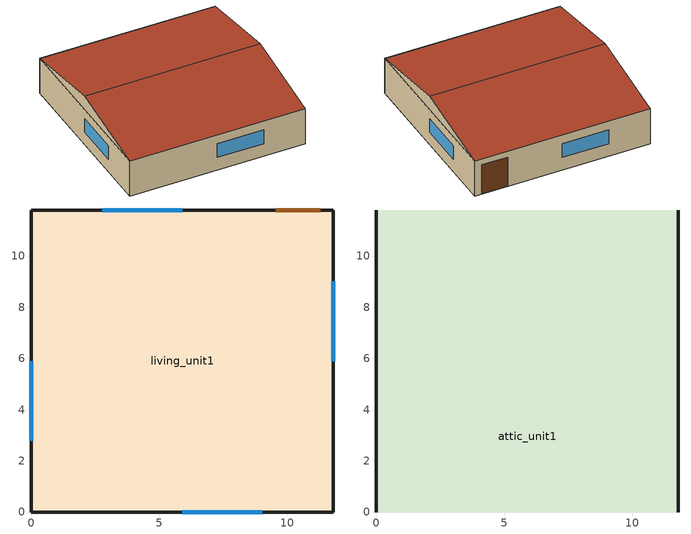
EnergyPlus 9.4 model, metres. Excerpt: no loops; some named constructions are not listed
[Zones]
living_unit1
 floor ground (Interior Floor): 0,0 0,11.8 11.8,11.8 11.8,0 z0.12
 wall outside (Exterior Wall): 0,0 11.8,0 11.8,11.8 0,11.8 0,0 z0.12:2.7
 window (Exterior Window): 5.9,0 9.03,0 / 5.9,11.8 2.78,11.8 / 11.8,5.9 11.8,9.03 / 0,5.9 0,2.78 z1.04:2.04
 door (Exterior Door): 11.3,11.8 9.56,11.8 z0.12:2.26
 ceiling to attic_unit1 (Interior Ceiling): 0,0 11.8,0 11.8,11.8 0,11.8 z2.7
attic_unit1
 wall outside (Gable_end): 11.8,0,2.7 11.8,11.8,2.7 11.8,5.9,3.7; 0,11.8,2.7 0,0,2.7 0,5.9,3.7
 roof outside (Exterior Roof): 0,0,2.7 11.8,0,2.7 11.8,5.9,3.7 0,5.9,3.7; 11.8,11.8,2.7 0,11.8,2.7 0,5.9,3.7 11.8,5.9,3.7
[Schedule:Day:List]
Week25Day0ClothesWasherSch: No, 15, 0, 0, 0, 0, 0, 0, 0, 0, 0, 0, 0, 0, 0, 0, 0, 0, 0, 0, 0, 0, 0, 0, 0, 0, 0, 0, 0, 0, 0, 0, 0, 0, 0, 0, 0, 0, 1, 1, 1, 1, 0, 0, 0, 0, 0, 0, 0, 0, 0, 0, 0, 0, 0, 0, 0, 0, 0, 0, 0, 0, 0, 0, 0, 0, 0, 0, 0, 0, 0, 0, 0, 0, 0, 0, 0, 0, 0, 0, 0, 0, 0, 1, 1, 1, 1, 0, 0, 0, 0, 0, 0, 0, 0, 0, 0, 0
Week25Day6ClothesWasherSch; Week32Day0ClothesWasherSch; Week33Day0ClothesWasherSch; Week38Day4ClothesWasherSch; Week44Day0ClothesWasherSch; Week8Day3ClothesDryerSch; Week21Day0ClothesDryerSch; Week44Day0ClothesDryerSch; Week49Day6ClothesDryerSch: No, 15, 0, 0, 0, 0, 0, 0, 0, 0, 0, 0, 0, 0, 0, 0, 0, 0, 0, 0, 0, 0, 0, 0, 0, 0, 0, 0, 0, 0, 0, 0, 0, 0, 0, 0, 0, 0, 0, 0, 0, 0, 1, 1, 1, 1, 0, 0, 0, 0, 0, 0, 0, 0, 0, 0, 0, 0, 0, 0, 0, 0, 0, 0, 0, 0, 0, 0, 0, 0, 0, 0, 0, 0, 0, 0, 0, 0, 0, 0, 0, 0, 0, 0, 0, 0, 0, 0, 0, 0, 0, 0, 0, 0, 0, 0, 0, 0
Week26Day0ClothesWasherSch; Week47Day5ClothesWasherSch; Week15Day0ClothesDryerSch; Week28Day0ClothesDryerSch; Week49Day0ClothesDryerSch: No, 15, 0, 0, 0, 0, 0, 0, 0, 0, 0, 0, 0, 0, 0, 0, 0, 0, 0, 0, 0, 0, 0, 0, 0, 0, 0, 0, 0, 0, 0, 0, 0, 0, 0, 0, 0, 0, 0, 0, 0, 0, 0, 0, 1, 1, 1, 1, 0, 0, 0, 0, 0, 0, 0, 0, 0, 0, 0, 0, 0, 0, 0, 0, 0, 0, 0, 0, 0, 0, 0, 0, 0, 0, 0, 0, 0, 0, 0, 0, 0, 0, 0, 0, 0, 0, 0, 0, 0, 0, 0, 0, 0, 0, 0, 0, 0, 0
Week26Day4ClothesWasherSch; Week24Day5ClothesDryerSch; Week36Day6ClothesDryerSch; Week39Day6ClothesDryerSch: No, 15, 0, 0, 0, 0, 0, 0, 0, 0, 0, 0, 0, 0, 0, 0, 0, 0, 0, 0, 0, 0, 0, 0, 0, 0, 0, 0, 0, 0, 0, 0, 0, 0, 0, 0, 0, 0, 0, 0, 0, 0, 0, 0, 0, 0, 0, 0, 0, 0, 0, 0, 0, 0, 0, 0, 0, 0, 0, 0, 0, 0, 0, 0, 0, 0, 0, 0, 0, 1, 1, 1, 1, 0, 0, 0, 0, 0, 0, 0, 0, 0, 0, 0, 0, 0, 0, 0, 0, 0, 0, 0, 0, 0, 0, 0, 0, 0
Week27Day0ClothesWasherSch: No, 15, 0, 0, 0, 0, 0, 0, 0, 0, 0, 0, 0, 0, 0, 0, 0, 0, 0, 0, 0, 0, 0, 0, 0, 0, 0, 1, 1, 1, 1, 0, 0, 0, 0, 0, 0, 0, 0, 0, 0, 0, 0, 0, 0, 0, 0, 0, 0, 0, 0, 0, 0, 0, 0, 0, 0, 0, 0, 0, 0, 0, 0, 0, 0, 0, 0, 0, 0, 0, 0, 1, 1, 1, 1, 0, 0, 0, 0, 0, 0, 0, 0, 0, 0, 0, 0, 0, 0, 0, 0, 0, 0, 0, 0, 0, 0, 0
Week27Day3ClothesWasherSch; Week9Day1ClothesDryerSch; Week22Day6ClothesDryerSch; Week25Day5ClothesDryerSch; Week48Day4ClothesDryerSch: No, 15, 0, 0, 0, 0, 0, 0, 0, 0, 0, 0, 0, 0, 0, 0, 0, 0, 0, 0, 0, 0, 0, 0, 0, 0, 1, 1, 1, 1, 0, 0, 0, 0, 0, 0, 0, 0, 0, 0, 0, 0, 0, 0, 0, 0, 0, 0, 0, 0, 0, 0, 0, 0, 0, 0, 0, 0, 0, 0, 0, 0, 0, 0, 0, 0, 0, 0, 0, 0, 0, 0, 0, 0, 0, 0, 0, 0, 0, 0, 0, 0, 0, 0, 0, 0, 0, 0, 0, 0, 0, 0, 0, 0, 0, 0, 0, 0
Week28Day3ClothesWasherSch; Week51Day2ClothesWasherSch; Week9Day2ClothesDryerSch; Week12Day3ClothesDryerSch; Week21Day4ClothesDryerSch: No, 15, 0, 0, 0, 0, 0, 0, 0, 0, 0, 0, 0, 0, 0, 0, 0, 0, 0, 0, 0, 0, 0, 0, 0, 0, 0, 0, 0, 0, 0, 0, 0, 0, 0, 0, 0, 0, 0, 0, 0, 0, 0, 0, 0, 0, 0, 0, 0, 0, 0, 0, 0, 0, 0, 0, 0, 0, 0, 0, 0, 0, 0, 0, 0, 0, 0, 0, 0, 0, 0, 0, 0, 0, 1, 1, 1, 1, 0, 0, 0, 0, 0, 0, 0, 0, 0, 0, 0, 0, 0, 0, 0, 0, 0, 0, 0, 0
Week28Day5ClothesWasherSch: No, 15, 0, 0, 0, 0, 0, 0, 0, 0, 0, 0, 0, 0, 0, 0, 0, 0, 0, 0, 0, 0, 0, 0, 0, 0, 0, 0, 0, 0, 0, 0, 0, 1, 1, 1, 1, 0, 0, 0, 0, 0, 0, 0, 0, 0, 0, 0, 0, 0, 0, 0, 0, 0, 0, 0, 0, 0, 0, 0, 0, 0, 0, 0, 0, 0, 1, 1, 1, 1, 0, 0, 0, 0, 0, 0, 0, 0, 0, 0, 0, 0, 0, 0, 0, 0, 0, 0, 0, 0, 0, 0, 0, 0, 0, 0, 0, 0
Week28Day6ClothesWasherSch; Week30Day6ClothesWasherSch; Week44Day3ClothesWasherSch; Week48Day0ClothesDryerSch: No, 15, 0, 0, 0, 0, 0, 0, 0, 0, 0, 0, 0, 0, 0, 0, 0, 0, 0, 0, 0, 0, 0, 0, 0, 0, 0, 0, 0, 0, 0, 0, 0, 0, 0, 0, 0, 0, 0, 0, 0, 0, 0, 0, 0, 0, 0, 0, 1, 1, 1, 1, 0, 0, 0, 0, 0, 0, 0, 0, 0, 0, 0, 0, 0, 0, 0, 0, 0, 0, 0, 0, 0, 0, 0, 0, 0, 0, 0, 0, 0, 0, 0, 0, 0, 0, 0, 0, 0, 0, 0, 0, 0, 0, 0, 0, 0, 0
Week29Day5ClothesWasherSch; Week49Day0ClothesWasherSch; Week1Day6ClothesDryerSch; Week15Day6ClothesDryerSch; Week24Day2ClothesDryerSch; Week48Day3ClothesDryerSch: No, 15, 0, 0, 0, 0, 0, 0, 0, 0, 0, 0, 0, 0, 0, 0, 0, 0, 0, 0, 0, 0, 0, 0, 0, 0, 0, 0, 0, 0, 0, 0, 0, 0, 0, 0, 0, 0, 0, 0, 0, 0, 0, 0, 0, 0, 0, 0, 0, 0, 0, 0, 0, 0, 0, 0, 0, 0, 0, 0, 0, 0, 0, 0, 0, 0, 0, 0, 0, 0, 0, 0, 0, 0, 0, 1, 1, 1, 1, 0, 0, 0, 0, 0, 0, 0, 0, 0, 0, 0, 0, 0, 0, 0, 0, 0, 0, 0
Week29Day6ClothesWasherSch; Week47Day0ClothesWasherSch; Week49Day1ClothesWasherSch; Week4Day0ClothesDryerSch; Week9Day6ClothesDryerSch; Week12Day2ClothesDryerSch; Week29Day0ClothesDryerSch: No, 15, 0, 0, 0, 0, 0, 0, 0, 0, 0, 0, 0, 0, 0, 0, 0, 0, 0, 0, 0, 0, 0, 0, 0, 0, 0, 1, 1, 1, 1, 0, 0, 0, 0, 0, 0, 0, 0, 0, 0, 0, 0, 0, 0, 0, 0, 0, 0, 0, 0, 0, 0, 0, 0, 0, 0, 0, 0, 0, 0, 0, 0, 0, 0, 0, 0, 0, 0, 0, 0, 0, 0, 0, 0, 0, 0, 0, 0, 0, 0, 0, 0, 0, 0, 0, 0, 0, 0, 0, 0, 0, 0, 0, 0, 0, 0, 0
Week30Day4ClothesWasherSch: No, 15, 0, 0, 0, 0, 0, 0, 0, 0, 0, 0, 0, 0, 0, 0, 0, 0, 0, 0, 0, 0, 0, 0, 0, 0, 0, 0, 0, 0, 1, 1, 1, 1, 0, 0, 0, 0, 0, 0, 0, 0, 0, 0, 0, 0, 0, 0, 0, 0, 0, 0, 0, 0, 0, 0, 0, 0, 0, 0, 0, 0, 0, 0, 0, 0, 1, 1, 1, 1, 0, 0, 0, 0, 0, 0, 0, 0, 0, 0, 0, 0, 0, 0, 0, 0, 0, 0, 0, 0, 0, 0, 0, 0, 0, 0, 0, 0
Week30Day5ClothesWasherSch; Week36Day3ClothesWasherSch; Week37Day3ClothesWasherSch; Week0Day4ClothesDryerSch; Week5Day3ClothesDryerSch; Week25Day1ClothesDryerSch; Week33Day4ClothesDryerSch; Week37Day3ClothesDryerSch; Week44Day1ClothesDryerSch: No, 15, 0, 0, 0, 0, 0, 0, 0, 0, 0, 0, 0, 0, 0, 0, 0, 0, 0, 0, 0, 0, 0, 0, 0, 0, 0, 0, 0, 0, 0, 0, 0, 0, 0, 0, 0, 0, 0, 0, 0, 0, 0, 0, 0, 0, 0, 0, 0, 0, 0, 0, 0, 0, 0, 0, 0, 0, 0, 0, 0, 0, 0, 0, 0, 0, 1, 1, 1, 1, 0, 0, 0, 0, 0, 0, 0, 0, 0, 0, 0, 0, 0, 0, 0, 0, 0, 0, 0, 0, 0, 0, 0, 0, 0, 0, 0, 0
Week31Day0ClothesWasherSch; Week0Day5ClothesDryerSch; Week2Day5ClothesDryerSch; Week27Day0ClothesDryerSch: No, 15, 0, 0, 0, 0, 0, 0, 0, 0, 0, 0, 0, 0, 0, 0, 0, 0, 0, 0, 0, 0, 0, 0, 0, 0, 0, 0, 0, 0, 0, 0, 0, 0, 0, 0, 0, 0, 0, 1, 1, 1, 1, 0, 0, 0, 0, 0, 0, 0, 0, 0, 0, 0, 0, 0, 0, 0, 0, 0, 0, 0, 0, 0, 0, 0, 0, 0, 0, 0, 0, 0, 0, 0, 0, 0, 0, 0, 0, 0, 0, 0, 0, 0, 0, 0, 0, 0, 0, 0, 0, 0, 0, 0, 0, 0, 0, 0
Week31Day4ClothesWasherSch; Week33Day5ClothesWasherSch; Week43Day6ClothesWasherSch; Week4Day4ClothesDryerSch; Week18Day0ClothesDryerSch; Week23Day3ClothesDryerSch; Week37Day0ClothesDryerSch; Week45Day6ClothesDryerSch: No, 15, 0, 0, 0, 0, 0, 0, 0, 0, 0, 0, 0, 0, 0, 0, 0, 0, 0, 0, 0, 0, 0, 0, 0, 0, 0, 0, 0, 0, 0, 0, 0, 0, 0, 0, 0, 0, 0, 0, 0, 0, 0, 0, 0, 0, 0, 0, 0, 0, 0, 0, 0, 0, 0, 0, 0, 0, 0, 0, 0, 0, 0, 0, 0, 0, 0, 0, 0, 0, 0, 0, 0, 0, 0, 0, 0, 0, 0, 0, 0, 0, 0, 1, 1, 1, 1, 0, 0, 0, 0, 0, 0, 0, 0, 0, 0, 0
Week33Day6ClothesWasherSch: No, 15, 0, 0, 0, 0, 0, 0, 0, 0, 0, 0, 0, 0, 0, 0, 0, 0, 0, 0, 0, 0, 0, 0, 0, 0, 0, 0, 0, 0, 0, 0, 0, 0, 0, 0, 0, 0, 0, 0, 0, 0, 0, 0, 1, 1, 1, 1, 1, 1, 1, 1, 0, 0, 0, 0, 0, 0, 0, 0, 0, 0, 0, 0, 0, 0, 0, 0, 1, 1, 1, 1, 0, 0, 0, 0, 0, 0, 0, 0, 0, 0, 0, 0, 0, 0, 0, 0, 0, 0, 0, 0, 0, 0, 0, 0, 0, 0
Week34Day2ClothesWasherSch: No, 15, 0, 0, 0, 0, 0, 0, 0, 0, 0, 0, 0, 0, 0, 0, 0, 0, 0, 0, 0, 0, 0, 0, 0, 0, 0, 1, 1, 1, 1, 0, 0, 0, 0, 0, 0, 0, 0, 0, 0, 0, 0, 0, 0, 0, 0, 0, 0, 0, 0, 0, 0, 0, 0, 0, 0, 0, 0, 0, 0, 0, 0, 0, 0, 0, 0, 0, 0, 0, 0, 0, 0, 0, 1, 1, 1, 1, 0, 0, 0, 0, 0, 0, 0, 0, 0, 0, 0, 0, 0, 0, 0, 0, 0, 0, 0, 0
Week35Day0ClothesWasherSch: No, 15, 0, 0, 0, 0, 0, 0, 0, 0, 0, 0, 0, 0, 0, 0, 0, 0, 0, 0, 0, 0, 0, 0, 0, 0, 0, 0, 0, 0, 0, 0, 0, 0, 0, 0, 0, 0, 0, 0, 0, 0, 0, 0, 1, 1, 1, 1, 0, 0, 0, 0, 0, 0, 0, 0, 0, 0, 0, 0, 0, 0, 0, 0, 0, 0, 0, 0, 0, 0, 0, 0, 0, 0, 0, 0, 0, 0, 0, 0, 0, 0, 0, 0, 0, 0, 0, 0, 0, 1, 1, 1, 1, 0, 0, 0, 0, 0
Week35Day1ClothesWasherSch; Week44Day4ClothesWasherSch; Week37Day2ClothesDryerSch: No, 15, 0, 0, 0, 0, 0, 0, 0, 0, 0, 0, 0, 0, 0, 0, 0, 0, 0, 0, 0, 0, 0, 0, 0, 0, 0, 0, 0, 0, 0, 0, 0, 0, 0, 0, 0, 0, 0, 0, 0, 0, 0, 0, 0, 0, 0, 0, 0, 0, 0, 0, 0, 0, 0, 0, 0, 0, 0, 0, 0, 0, 0, 0, 0, 0, 0, 0, 0, 0, 0, 0, 0, 0, 0, 0, 0, 0, 0, 0, 0, 0, 0, 0, 0, 0, 0, 0, 1, 1, 1, 1, 0, 0, 0, 0, 0, 0
Week35Day2ClothesWasherSch; Week47Day1ClothesWasherSch: No, 15, 0, 0, 0, 0, 0, 0, 0, 0, 0, 0, 0, 0, 0, 0, 0, 0, 0, 0, 0, 0, 0, 0, 0, 0, 0, 0, 0, 0, 0, 0, 0, 1, 1, 1, 1, 0, 0, 0, 0, 0, 0, 0, 0, 0, 0, 0, 0, 0, 0, 0, 0, 0, 0, 0, 0, 0, 0, 0, 0, 0, 0, 0, 0, 0, 0, 0, 0, 0, 0, 0, 0, 0, 0, 0, 0, 0, 0, 0, 0, 0, 0, 0, 0, 0, 0, 0, 0, 0, 0, 0, 0, 0, 0, 0, 0, 0
Week35Day3ClothesWasherSch: No, 15, 0, 0, 0, 0, 0, 0, 0, 0, 0, 0, 0, 0, 0, 0, 0, 0, 0, 0, 0, 0, 0, 0, 0, 0, 0, 0, 0, 0, 0, 0, 0, 0, 0, 0, 0, 0, 0, 0, 0, 0, 0, 0, 1, 1, 1, 1, 0, 0, 0, 0, 0, 0, 0, 0, 0, 0, 0, 0, 0, 0, 0, 0, 0, 0, 1, 1, 1, 1, 0, 0, 0, 0, 0, 0, 0, 0, 0, 0, 0, 0, 0, 0, 0, 0, 0, 0, 0, 0, 0, 0, 0, 0, 0, 0, 0, 0
Week35Day5ClothesWasherSch; Week36Day1ClothesWasherSch; Week45Day4ClothesWasherSch; Week12Day4ClothesDryerSch; Week17Day5ClothesDryerSch; Week19Day5ClothesDryerSch; Week27Day2ClothesDryerSch; Week40Day1ClothesDryerSch: No, 15, 0, 0, 0, 0, 0, 0, 0, 0, 0, 0, 0, 0, 0, 0, 0, 0, 0, 0, 0, 0, 0, 0, 0, 0, 0, 0, 0, 0, 0, 0, 0, 0, 0, 1, 1, 1, 1, 0, 0, 0, 0, 0, 0, 0, 0, 0, 0, 0, 0, 0, 0, 0, 0, 0, 0, 0, 0, 0, 0, 0, 0, 0, 0, 0, 0, 0, 0, 0, 0, 0, 0, 0, 0, 0, 0, 0, 0, 0, 0, 0, 0, 0, 0, 0, 0, 0, 0, 0, 0, 0, 0, 0, 0, 0, 0, 0
Week35Day6ClothesWasherSch: No, 15, 0, 0, 0, 0, 0, 0, 0, 0, 0, 0, 0, 0, 0, 0, 0, 0, 0, 0, 0, 0, 0, 0, 0, 0, 0, 0, 0, 0, 0, 0, 0, 0, 0, 0, 0, 0, 0, 0, 0, 0, 0, 0, 0, 0, 0, 0, 0, 0, 0, 0, 0, 0, 0, 0, 0, 0, 0, 0, 0, 1, 1, 1, 1, 0, 0, 0, 1, 1, 1, 1, 0, 0, 0, 1, 1, 1, 1, 0, 0, 0, 0, 0, 0, 0, 0, 0, 0, 0, 0, 0, 0, 0, 0, 0, 0, 0
Week36Day0ClothesWasherSch: No, 15, 0, 0, 0, 0, 0, 0, 0, 0, 0, 0, 0, 0, 0, 0, 0, 0, 0, 0, 0, 0, 0, 0, 0, 0, 0, 0, 0, 0, 0, 0, 0, 0, 0, 0, 0, 0, 0, 0, 0, 0, 0, 0, 0, 0, 0, 0, 1, 1, 1, 1, 0, 0, 0, 0, 0, 0, 0, 0, 0, 0, 0, 0, 0, 0, 0, 0, 1, 1, 1, 1, 1, 1, 1, 1, 0, 0, 0, 0, 0, 0, 0, 0, 0, 0, 0, 0, 0, 0, 0, 0, 0, 0, 0, 0, 0, 0
Week36Day2ClothesWasherSch: No, 15, 0, 0, 0, 0, 0, 0, 0, 0, 0, 0, 0, 0, 0, 0, 0, 0, 0, 0, 0, 0, 0, 0, 0, 0, 0, 0, 0, 0, 0, 0, 0, 0, 0, 1, 1, 1, 1, 0, 0, 0, 0, 0, 0, 0, 0, 0, 1, 1, 1, 1, 0, 0, 0, 0, 0, 0, 0, 0, 0, 0, 0, 0, 0, 0, 0, 0, 0, 0, 0, 0, 0, 0, 0, 0, 0, 0, 0, 0, 0, 0, 0, 0, 0, 0, 0, 0, 0, 0, 0, 0, 0, 0, 0, 0, 0, 0
Week36Day4ClothesWasherSch; Week40Day2ClothesWasherSch; Week44Day1ClothesWasherSch; Week46Day2ClothesWasherSch; Week17Day1ClothesDryerSch; Week22Day3ClothesDryerSch; Week28Day2ClothesDryerSch; Week47Day5ClothesDryerSch: No, 15, 0, 0, 0, 0, 0, 0, 0, 0, 0, 0, 0, 0, 0, 0, 0, 0, 0, 0, 0, 0, 0, 0, 0, 0, 0, 0, 0, 0, 1, 1, 1, 1, 0, 0, 0, 0, 0, 0, 0, 0, 0, 0, 0, 0, 0, 0, 0, 0, 0, 0, 0, 0, 0, 0, 0, 0, 0, 0, 0, 0, 0, 0, 0, 0, 0, 0, 0, 0, 0, 0, 0, 0, 0, 0, 0, 0, 0, 0, 0, 0, 0, 0, 0, 0, 0, 0, 0, 0, 0, 0, 0, 0, 0, 0, 0, 0
Week36Day6ClothesWasherSch; Week46Day0ClothesDryerSch: No, 15, 0, 0, 0, 0, 0, 0, 0, 0, 0, 0, 0, 0, 0, 0, 0, 0, 0, 0, 0, 0, 0, 0, 0, 0, 0, 1, 1, 1, 1, 0, 0, 0, 0, 0, 0, 0, 0, 0, 1, 1, 1, 1, 0, 0, 0, 0, 0, 0, 0, 0, 0, 0, 0, 0, 0, 0, 0, 0, 0, 0, 0, 0, 0, 0, 0, 0, 0, 0, 0, 0, 0, 0, 0, 0, 0, 0, 0, 0, 0, 0, 0, 0, 0, 0, 0, 0, 0, 0, 0, 0, 0, 0, 0, 0, 0, 0
Week37Day5ClothesWasherSch; Week48Day0ClothesWasherSch; Week4Day2ClothesDryerSch; Week26Day0ClothesDryerSch; Week37Day5ClothesDryerSch; Week38Day5ClothesDryerSch; Week40Day3ClothesDryerSch; Week42Day5ClothesDryerSch; Week46Day4ClothesDryerSch; Week49Day2ClothesDryerSch: No, 15, 0, 0, 0, 0, 0, 0, 0, 0, 0, 0, 0, 0, 0, 0, 0, 0, 0, 0, 0, 0, 0, 0, 0, 0, 0, 0, 0, 0, 0, 0, 0, 0, 0, 0, 0, 0, 0, 0, 0, 0, 0, 0, 0, 0, 0, 0, 0, 0, 0, 0, 0, 0, 0, 0, 0, 0, 0, 0, 0, 0, 0, 0, 0, 1, 1, 1, 1, 0, 0, 0, 0, 0, 0, 0, 0, 0, 0, 0, 0, 0, 0, 0, 0, 0, 0, 0, 0, 0, 0, 0, 0, 0, 0, 0, 0, 0
Week38Day0ClothesWasherSch; Week39Day4ClothesWasherSch; Week49Day4ClothesWasherSch; Week7Day6ClothesDryerSch; Week8Day5ClothesDryerSch; Week36Day5ClothesDryerSch; Week47Day4ClothesDryerSch; Week50Day0ClothesDryerSch: No, 15, 0, 0, 0, 0, 0, 0, 0, 0, 0, 0, 0, 0, 0, 0, 0, 0, 0, 0, 0, 0, 0, 0, 0, 0, 0, 0, 0, 0, 0, 0, 0, 0, 0, 0, 0, 0, 0, 0, 0, 0, 0, 1, 1, 1, 1, 0, 0, 0, 0, 0, 0, 0, 0, 0, 0, 0, 0, 0, 0, 0, 0, 0, 0, 0, 0, 0, 0, 0, 0, 0, 0, 0, 0, 0, 0, 0, 0, 0, 0, 0, 0, 0, 0, 0, 0, 0, 0, 0, 0, 0, 0, 0, 0, 0, 0, 0
Week39Day0ClothesWasherSch; Week41Day5ClothesWasherSch; Week14Day6ClothesDryerSch; Week23Day0ClothesDryerSch; Week48Day2ClothesDryerSch: No, 15, 0, 0, 0, 0, 0, 0, 0, 0, 0, 0, 0, 0, 0, 0, 0, 0, 0, 0, 0, 0, 0, 0, 0, 0, 0, 0, 0, 0, 0, 0, 0, 0, 0, 0, 0, 0, 1, 1, 1, 1, 0, 0, 0, 0, 0, 0, 0, 0, 0, 0, 0, 0, 0, 0, 0, 0, 0, 0, 0, 0, 0, 0, 0, 0, 0, 0, 0, 0, 0, 0, 0, 0, 0, 0, 0, 0, 0, 0, 0, 0, 0, 0, 0, 0, 0, 0, 0, 0, 0, 0, 0, 0, 0, 0, 0, 0
Week40Day1ClothesWasherSch; Week48Day6ClothesWasherSch; Week51Day1ClothesWasherSch; Week0Day0ClothesDryerSch; Week18Day6ClothesDryerSch; Week51Day6ClothesDryerSch: No, 15, 0, 0, 0, 0, 0, 0, 0, 0, 0, 0, 0, 0, 0, 0, 0, 0, 0, 0, 0, 0, 0, 0, 0, 0, 0, 0, 0, 0, 0, 0, 0, 0, 0, 0, 0, 0, 0, 0, 1, 1, 1, 1, 0, 0, 0, 0, 0, 0, 0, 0, 0, 0, 0, 0, 0, 0, 0, 0, 0, 0, 0, 0, 0, 0, 0, 0, 0, 0, 0, 0, 0, 0, 0, 0, 0, 0, 0, 0, 0, 0, 0, 0, 0, 0, 0, 0, 0, 0, 0, 0, 0, 0, 0, 0, 0, 0
Week40Day3ClothesWasherSch: No, 15, 0, 0, 0, 0, 0, 0, 0, 0, 0, 0, 0, 0, 0, 0, 0, 0, 0, 0, 0, 0, 0, 0, 0, 0, 0, 0, 0, 0, 0, 0, 0, 0, 0, 0, 0, 0, 0, 0, 1, 1, 1, 1, 0, 0, 0, 0, 0, 0, 0, 0, 0, 0, 0, 0, 0, 0, 0, 0, 0, 0, 0, 0, 0, 0, 0, 0, 0, 0, 0, 0, 0, 0, 0, 0, 0, 0, 0, 0, 0, 0, 0, 1, 1, 1, 1, 0, 0, 0, 0, 0, 0, 0, 0, 0, 0, 0
Week40Day4ClothesWasherSch: No, 15, 0, 0, 0, 0, 0, 0, 0, 0, 0, 0, 0, 0, 0, 0, 0, 0, 0, 0, 0, 0, 0, 0, 0, 0, 0, 0, 0, 0, 0, 0, 0, 0, 0, 1, 1, 1, 1, 0, 0, 0, 1, 1, 1, 1, 0, 0, 0, 0, 0, 0, 0, 0, 0, 0, 0, 0, 0, 0, 0, 0, 0, 0, 0, 0, 0, 0, 0, 1, 1, 1, 1, 0, 0, 0, 0, 0, 0, 0, 0, 0, 0, 0, 0, 0, 0, 0, 0, 0, 0, 0, 0, 0, 0, 0, 0, 0
Week42Day1ClothesWasherSch; Week2Day4ClothesDryerSch; Week11Day5ClothesDryerSch; Week14Day4ClothesDryerSch; Week49Day4ClothesDryerSch: No, 15, 0, 0, 0, 0, 0, 0, 0, 0, 0, 0, 0, 0, 0, 0, 0, 0, 0, 0, 0, 0, 0, 0, 0, 0, 0, 0, 0, 0, 0, 0, 0, 0, 0, 0, 0, 0, 0, 0, 0, 0, 0, 0, 0, 0, 0, 0, 0, 0, 0, 0, 0, 0, 0, 0, 0, 0, 0, 0, 0, 0, 0, 0, 0, 0, 0, 0, 0, 0, 0, 0, 0, 0, 0, 0, 0, 1, 1, 1, 1, 0, 0, 0, 0, 0, 0, 0, 0, 0, 0, 0, 0, 0, 0, 0, 0, 0
Week44Day2ClothesWasherSch: No, 15, 0, 0, 0, 0, 0, 0, 0, 0, 0, 0, 0, 0, 0, 0, 0, 0, 0, 0, 0, 0, 0, 0, 0, 0, 0, 0, 0, 0, 0, 0, 0, 0, 0, 0, 0, 0, 0, 0, 1, 1, 1, 1, 0, 0, 0, 0, 0, 0, 0, 0, 0, 0, 0, 0, 0, 0, 0, 0, 0, 1, 1, 1, 1, 0, 0, 0, 0, 0, 0, 0, 0, 0, 0, 1, 1, 1, 1, 0, 0, 0, 0, 0, 0, 0, 0, 0, 0, 0, 0, 0, 0, 0, 0, 0, 0, 0
Week44Day6ClothesWasherSch: No, 15, 0, 0, 0, 0, 0, 0, 0, 0, 0, 0, 0, 0, 0, 0, 0, 0, 0, 0, 0, 0, 0, 0, 0, 0, 0, 1, 1, 1, 1, 0, 0, 0, 0, 0, 0, 0, 0, 0, 0, 0, 0, 0, 0, 0, 0, 0, 0, 0, 0, 0, 0, 0, 0, 0, 0, 0, 0, 0, 0, 0, 0, 0, 0, 0, 1, 1, 1, 1, 0, 0, 0, 0, 0, 0, 0, 0, 0, 0, 0, 0, 1, 1, 1, 1, 0, 0, 0, 0, 0, 0, 0, 0, 0, 0, 0, 0
Week45Day0ClothesWasherSch: No, 15, 0, 0, 0, 0, 0, 0, 0, 0, 0, 0, 0, 0, 0, 0, 0, 0, 0, 0, 0, 0, 0, 0, 0, 0, 0, 0, 0, 0, 0, 0, 0, 0, 0, 0, 0, 0, 1, 1, 1, 1, 0, 0, 0, 0, 0, 0, 0, 0, 0, 0, 0, 0, 0, 0, 0, 0, 0, 0, 0, 0, 0, 0, 0, 0, 1, 1, 1, 1, 0, 0, 0, 0, 0, 0, 0, 0, 0, 0, 0, 0, 0, 0, 0, 0, 0, 0, 0, 0, 0, 0, 0, 0, 0, 0, 0, 0
Week47Day2ClothesWasherSch: No, 15, 0, 0, 0, 0, 0, 0, 0, 0, 0, 0, 0, 0, 0, 0, 0, 0, 0, 0, 0, 0, 0, 0, 0, 0, 0, 0, 0, 0, 0, 0, 0, 1, 1, 1, 1, 0, 0, 0, 0, 0, 0, 0, 0, 0, 0, 0, 0, 0, 0, 0, 0, 0, 0, 0, 0, 0, 0, 0, 0, 0, 0, 0, 0, 0, 0, 0, 0, 0, 0, 0, 0, 0, 0, 0, 0, 1, 1, 1, 1, 0, 0, 0, 0, 0, 0, 0, 0, 0, 0, 0, 0, 0, 0, 0, 0, 0
Week47Day4ClothesWasherSch: No, 15, 0, 0, 0, 0, 0, 0, 0, 0, 0, 0, 0, 0, 0, 0, 0, 0, 0, 0, 0, 0, 0, 0, 0, 0, 0, 0, 0, 0, 0, 0, 0, 0, 0, 0, 0, 0, 0, 0, 0, 0, 0, 0, 0, 0, 0, 0, 0, 0, 0, 0, 0, 0, 0, 0, 0, 0, 0, 0, 0, 0, 0, 0, 0, 0, 0, 0, 0, 0, 0, 0, 0, 0, 0, 0, 0, 1, 1, 1, 1, 0, 0, 1, 1, 1, 1, 0, 0, 0, 0, 0, 0, 0, 0, 0, 0, 0
Week49Day2ClothesWasherSch; Week49Day5ClothesWasherSch; Week21Day1ClothesDryerSch; Week40Day4ClothesDryerSch; Week50Day1ClothesDryerSch: No, 15, 0, 0, 0, 0, 0, 0, 0, 0, 0, 0, 0, 0, 0, 0, 0, 0, 0, 0, 0, 0, 0, 0, 0, 0, 0, 0, 0, 0, 0, 0, 0, 0, 0, 0, 0, 0, 0, 0, 0, 0, 0, 0, 0, 0, 0, 0, 0, 0, 0, 0, 0, 0, 0, 0, 0, 0, 1, 1, 1, 1, 0, 0, 0, 0, 0, 0, 0, 0, 0, 0, 0, 0, 0, 0, 0, 0, 0, 0, 0, 0, 0, 0, 0, 0, 0, 0, 0, 0, 0, 0, 0, 0, 0, 0, 0, 0
Week49Day3ClothesWasherSch; Week15Day1ClothesDryerSch; Week31Day5ClothesDryerSch; Week32Day6ClothesDryerSch: No, 15, 0, 0, 0, 0, 0, 0, 0, 0, 0, 0, 0, 0, 0, 0, 0, 0, 0, 0, 0, 0, 0, 0, 0, 0, 0, 0, 0, 0, 0, 0, 0, 0, 0, 0, 0, 0, 0, 0, 0, 0, 0, 0, 0, 0, 0, 0, 0, 0, 0, 0, 0, 0, 0, 0, 0, 0, 0, 0, 0, 0, 0, 0, 0, 0, 0, 0, 0, 0, 0, 0, 0, 0, 0, 0, 1, 1, 1, 1, 0, 0, 0, 0, 0, 0, 0, 0, 0, 0, 0, 0, 0, 0, 0, 0, 0, 0
Week49Day6ClothesWasherSch; Week0Day2ClothesDryerSch; Week3Day0ClothesDryerSch; Week29Day6ClothesDryerSch; Week41Day6ClothesDryerSch: No, 15, 0, 0, 0, 0, 0, 0, 0, 0, 0, 0, 0, 0, 0, 0, 0, 0, 0, 0, 0, 0, 0, 0, 0, 0, 0, 0, 0, 0, 0, 0, 0, 0, 0, 0, 0, 0, 0, 0, 0, 0, 0, 0, 0, 0, 0, 0, 0, 0, 0, 0, 0, 0, 0, 0, 0, 0, 0, 0, 0, 0, 0, 0, 0, 0, 0, 0, 0, 0, 0, 1, 1, 1, 1, 0, 0, 0, 0, 0, 0, 0, 0, 0, 0, 0, 0, 0, 0, 0, 0, 0, 0, 0, 0, 0, 0, 0
Week50Day0ClothesWasherSch; Week30Day4ClothesDryerSch: No, 15, 0, 0, 0, 0, 0, 0, 0, 0, 0, 0, 0, 0, 0, 0, 0, 0, 0, 0, 0, 0, 0, 0, 0, 0, 1, 1, 1, 1, 0, 0, 0, 0, 0, 0, 0, 0, 1, 1, 1, 1, 0, 0, 0, 0, 0, 0, 0, 0, 0, 0, 0, 0, 0, 0, 0, 0, 0, 0, 0, 0, 0, 0, 0, 0, 0, 0, 0, 0, 0, 0, 0, 0, 0, 0, 0, 0, 0, 0, 0, 0, 0, 0, 0, 0, 0, 0, 0, 0, 0, 0, 0, 0, 0, 0, 0, 0
Week2Day0ClothesDryerSch: No, 15, 0, 0, 0, 0, 0, 0, 0, 0, 0, 0, 0, 0, 0, 0, 0, 0, 0, 0, 0, 0, 0, 0, 0, 0, 0, 0, 0, 0, 0, 0, 0, 0, 0, 0, 0, 0, 0, 0, 0, 0, 0, 0, 0, 0, 0, 0, 1, 1, 1, 1, 0, 0, 0, 0, 0, 0, 0, 0, 0, 0, 0, 0, 0, 0, 1, 1, 1, 1, 0, 0, 0, 0, 0, 0, 0, 0, 0, 0, 0, 0, 0, 0, 0, 0, 0, 0, 0, 0, 0, 0, 0, 0, 0, 0, 0, 0
Week2Day6ClothesDryerSch; Week8Day6ClothesDryerSch; Week25Day6ClothesDryerSch; Week33Day0ClothesDryerSch; Week39Day0ClothesDryerSch; Week40Day6ClothesDryerSch: No, 15, 0, 0, 0, 0, 0, 0, 0, 0, 0, 0, 0, 0, 0, 0, 0, 0, 0, 0, 0, 0, 0, 0, 0, 0, 0, 0, 0, 0, 0, 0, 0, 0, 0, 0, 0, 0, 0, 0, 0, 0, 0, 0, 0, 0, 0, 0, 0, 0, 0, 0, 0, 0, 0, 0, 0, 0, 0, 0, 0, 1, 1, 1, 1, 0, 0, 0, 0, 0, 0, 0, 0, 0, 0, 0, 0, 0, 0, 0, 0, 0, 0, 0, 0, 0, 0, 0, 0, 0, 0, 0, 0, 0, 0, 0, 0, 0
Week4Day6ClothesDryerSch: No, 15, 0, 0, 0, 0, 0, 0, 0, 0, 0, 0, 0, 0, 0, 0, 0, 0, 0, 0, 0, 0, 0, 0, 0, 0, 0, 1, 1, 1, 1, 0, 0, 0, 0, 0, 0, 0, 0, 0, 0, 0, 1, 1, 1, 1, 0, 0, 0, 0, 0, 0, 0, 0, 0, 0, 0, 0, 0, 0, 0, 0, 0, 0, 0, 0, 0, 0, 0, 0, 0, 0, 0, 0, 0, 0, 0, 0, 0, 0, 0, 0, 0, 0, 0, 0, 0, 0, 0, 0, 0, 0, 0, 0, 0, 0, 0, 0
Week6Day4ClothesDryerSch: No, 15, 0, 0, 0, 0, 0, 0, 0, 0, 0, 0, 0, 0, 0, 0, 0, 0, 0, 0, 0, 0, 0, 0, 0, 0, 0, 0, 0, 0, 1, 1, 1, 1, 0, 0, 0, 0, 0, 0, 0, 0, 0, 0, 1, 1, 1, 1, 0, 0, 0, 0, 0, 0, 0, 0, 0, 0, 0, 0, 0, 0, 0, 0, 0, 0, 0, 0, 0, 0, 0, 0, 0, 0, 0, 0, 0, 0, 0, 0, 0, 0, 0, 0, 0, 0, 0, 0, 0, 0, 0, 0, 0, 0, 0, 0, 0, 0
Week6Day6ClothesDryerSch: No, 15, 0, 0, 0, 0, 0, 0, 0, 0, 0, 0, 0, 0, 0, 0, 0, 0, 0, 0, 0, 0, 0, 0, 0, 0, 0, 0, 0, 0, 0, 0, 0, 0, 0, 0, 0, 0, 0, 0, 0, 0, 0, 0, 1, 1, 1, 1, 0, 0, 0, 0, 0, 0, 0, 0, 0, 0, 0, 0, 0, 0, 0, 0, 0, 0, 0, 0, 0, 0, 0, 0, 0, 0, 0, 1, 1, 1, 1, 0, 0, 0, 0, 0, 0, 0, 0, 0, 0, 0, 0, 0, 0, 0, 0, 0, 0, 0
Week7Day2ClothesDryerSch: No, 15, 0, 0, 0, 0, 0, 0, 0, 0, 0, 0, 0, 0, 0, 0, 0, 0, 0, 0, 0, 0, 0, 0, 0, 0, 1, 1, 1, 1, 0, 0, 0, 0, 0, 0, 0, 0, 0, 0, 0, 0, 0, 0, 0, 0, 0, 0, 0, 0, 0, 0, 0, 0, 0, 0, 0, 0, 0, 0, 0, 0, 0, 0, 0, 0, 0, 0, 0, 0, 0, 0, 0, 0, 1, 1, 1, 1, 0, 0, 0, 0, 0, 0, 0, 0, 0, 0, 0, 0, 0, 0, 0, 0, 0, 0, 0, 0
Week7Day3ClothesDryerSch: No, 15, 0, 0, 0, 0, 0, 0, 0, 0, 0, 0, 0, 0, 0, 0, 0, 0, 0, 0, 0, 0, 0, 0, 0, 0, 0, 0, 0, 0, 1, 1, 1, 1, 0, 0, 0, 0, 0, 1, 1, 1, 1, 0, 0, 0, 0, 0, 0, 0, 0, 0, 0, 0, 0, 0, 0, 0, 0, 0, 0, 0, 0, 0, 0, 0, 0, 0, 0, 0, 0, 0, 0, 0, 0, 0, 0, 0, 0, 0, 0, 0, 0, 1, 1, 1, 1, 0, 0, 0, 0, 0, 0, 0, 0, 0, 0, 0
Week7Day4ClothesDryerSch: No, 15, 0, 0, 0, 0, 0, 0, 0, 0, 0, 0, 0, 0, 0, 0, 0, 0, 0, 0, 0, 0, 0, 0, 0, 0, 1, 1, 1, 1, 1, 1, 1, 1, 0, 0, 0, 0, 0, 0, 0, 0, 0, 0, 0, 0, 0, 0, 0, 0, 0, 0, 0, 0, 0, 0, 0, 0, 0, 0, 0, 0, 0, 0, 0, 0, 0, 0, 0, 0, 0, 0, 0, 0, 0, 0, 0, 0, 0, 0, 0, 0, 0, 0, 0, 0, 0, 0, 0, 0, 0, 0, 0, 0, 0, 0, 0, 0
Week7Day5ClothesDryerSch; Week27Day6ClothesDryerSch; Week37Day6ClothesDryerSch; Week51Day0ClothesDryerSch: No, 15, 0, 0, 0, 0, 0, 0, 0, 0, 0, 0, 0, 0, 0, 0, 0, 0, 0, 0, 0, 0, 0, 0, 0, 0, 0, 0, 0, 0, 0, 0, 0, 0, 0, 0, 0, 0, 0, 0, 0, 0, 0, 0, 0, 0, 0, 0, 0, 0, 0, 0, 0, 0, 0, 0, 0, 0, 0, 0, 0, 0, 0, 0, 0, 0, 0, 0, 0, 0, 0, 0, 0, 0, 0, 0, 0, 0, 0, 0, 0, 0, 0, 0, 0, 0, 0, 0, 0, 1, 1, 1, 1, 0, 0, 0, 0, 0
Week8Day0ClothesDryerSch: No, 15, 0, 0, 0, 0, 0, 0, 0, 0, 0, 0, 0, 0, 0, 0, 0, 0, 0, 0, 0, 0, 0, 0, 0, 0, 1, 1, 1, 1, 0, 0, 0, 0, 0, 0, 0, 0, 0, 0, 0, 0, 0, 0, 0, 0, 0, 0, 0, 0, 0, 0, 0, 0, 0, 0, 0, 0, 0, 0, 0, 0, 0, 0, 0, 0, 0, 0, 0, 0, 0, 0, 0, 0, 0, 0, 1, 1, 1, 1, 0, 0, 0, 0, 0, 0, 0, 0, 0, 0, 0, 0, 0, 0, 0, 0, 0, 0
Week10Day0ClothesDryerSch: No, 15, 0, 0, 0, 0, 0, 0, 0, 0, 0, 0, 0, 0, 0, 0, 0, 0, 0, 0, 0, 0, 0, 0, 0, 0, 0, 0, 0, 0, 0, 0, 0, 0, 0, 0, 0, 0, 0, 0, 0, 0, 1, 1, 1, 1, 0, 0, 0, 0, 0, 0, 0, 0, 0, 0, 0, 0, 0, 0, 0, 0, 0, 0, 0, 0, 0, 0, 0, 1, 1, 1, 1, 0, 0, 0, 0, 0, 0, 0, 0, 0, 0, 0, 0, 0, 0, 0, 0, 0, 0, 0, 0, 0, 0, 0, 0, 0
Week10Day4ClothesDryerSch: No, 15, 0, 0, 0, 0, 0, 0, 0, 0, 0, 0, 0, 0, 0, 0, 0, 0, 0, 0, 0, 0, 0, 0, 0, 0, 0, 0, 0, 0, 0, 0, 0, 0, 0, 1, 1, 1, 1, 0, 0, 0, 0, 0, 0, 0, 0, 0, 0, 0, 0, 0, 0, 0, 0, 0, 0, 0, 0, 0, 0, 1, 1, 1, 1, 0, 0, 0, 1, 1, 1, 1, 0, 0, 1, 1, 1, 1, 0, 0, 0, 0, 0, 0, 0, 0, 0, 0, 0, 0, 0, 0, 0, 0, 0, 0, 0, 0
Week11Day4ClothesDryerSch: No, 15, 0, 0, 0, 0, 0, 0, 0, 0, 0, 0, 0, 0, 0, 0, 0, 0, 0, 0, 0, 0, 0, 0, 0, 0, 0, 0, 0, 0, 0, 0, 0, 0, 0, 0, 0, 0, 0, 0, 0, 0, 0, 0, 0, 0, 0, 0, 0, 0, 0, 0, 0, 0, 0, 0, 0, 0, 1, 1, 1, 1, 0, 0, 0, 0, 1, 1, 1, 1, 0, 0, 0, 0, 0, 0, 0, 0, 0, 0, 0, 0, 0, 0, 0, 0, 0, 0, 0, 0, 0, 0, 0, 0, 0, 0, 0, 0
Week11Day6ClothesDryerSch: No, 15, 0, 0, 0, 0, 0, 0, 0, 0, 0, 0, 0, 0, 0, 0, 0, 0, 0, 0, 0, 0, 0, 0, 0, 0, 0, 0, 0, 0, 0, 0, 0, 0, 0, 0, 0, 0, 0, 0, 0, 0, 0, 0, 0, 0, 0, 0, 1, 1, 1, 1, 0, 0, 0, 0, 0, 0, 0, 0, 0, 1, 1, 1, 1, 0, 0, 0, 0, 0, 0, 0, 0, 0, 0, 0, 0, 0, 0, 0, 0, 0, 0, 0, 0, 0, 0, 0, 0, 0, 0, 0, 0, 0, 0, 0, 0, 0
Week13Day4ClothesDryerSch: No, 15, 0, 0, 0, 0, 0, 0, 0, 0, 0, 0, 0, 0, 0, 0, 0, 0, 0, 0, 0, 0, 0, 0, 0, 0, 0, 0, 0, 0, 0, 0, 0, 0, 0, 0, 0, 0, 0, 0, 1, 1, 1, 1, 0, 0, 0, 0, 0, 0, 0, 0, 0, 0, 0, 0, 0, 0, 0, 0, 0, 0, 0, 0, 0, 0, 0, 0, 0, 1, 1, 1, 1, 0, 0, 0, 0, 0, 0, 0, 0, 0, 0, 0, 0, 0, 0, 0, 0, 0, 0, 0, 0, 0, 0, 0, 0, 0
Week17Day0ClothesDryerSch: No, 15, 0, 0, 0, 0, 0, 0, 0, 0, 0, 0, 0, 0, 0, 0, 0, 0, 0, 0, 0, 0, 0, 0, 0, 0, 1, 1, 1, 1, 0, 0, 0, 0, 0, 0, 0, 0, 0, 0, 0, 0, 0, 0, 1, 1, 1, 1, 0, 0, 0, 0, 0, 0, 0, 0, 0, 0, 0, 0, 0, 0, 0, 0, 0, 0, 0, 0, 0, 0, 0, 0, 0, 0, 0, 0, 0, 0, 0, 0, 0, 0, 0, 0, 0, 0, 0, 0, 0, 0, 0, 0, 0, 0, 0, 0, 0, 0
Week17Day2ClothesDryerSch: No, 15, 0, 0, 0, 0, 0, 0, 0, 0, 0, 0, 0, 0, 0, 0, 0, 0, 0, 0, 0, 0, 0, 0, 0, 0, 0, 1, 1, 1, 1, 0, 0, 0, 0, 0, 0, 0, 0, 0, 0, 0, 0, 0, 0, 0, 0, 0, 0, 0, 0, 0, 0, 0, 0, 0, 0, 0, 1, 1, 1, 1, 0, 0, 0, 0, 0, 0, 0, 0, 0, 0, 0, 0, 0, 0, 0, 0, 0, 0, 0, 0, 0, 0, 0, 0, 0, 0, 0, 0, 0, 0, 0, 0, 0, 0, 0, 0
Week17Day3ClothesDryerSch: No, 15, 0, 0, 0, 0, 0, 0, 0, 0, 0, 0, 0, 0, 0, 0, 0, 0, 0, 0, 0, 0, 0, 0, 0, 0, 0, 0, 0, 0, 0, 0, 0, 0, 0, 0, 0, 0, 0, 0, 0, 0, 0, 1, 1, 1, 1, 0, 0, 0, 0, 0, 0, 0, 0, 0, 0, 0, 0, 0, 0, 0, 0, 0, 0, 0, 0, 0, 0, 0, 0, 0, 0, 0, 0, 0, 0, 0, 0, 0, 0, 0, 0, 0, 0, 0, 0, 0, 0, 1, 1, 1, 1, 0, 0, 0, 0, 0
Week17Day4ClothesDryerSch: No, 15, 0, 0, 0, 0, 0, 0, 0, 0, 0, 0, 0, 0, 0, 0, 0, 0, 0, 0, 0, 0, 0, 0, 0, 0, 0, 0, 0, 0, 0, 0, 0, 0, 0, 0, 0, 0, 0, 0, 0, 0, 0, 0, 0, 1, 1, 1, 1, 0, 0, 0, 0, 0, 0, 0, 0, 0, 0, 0, 0, 0, 0, 0, 0, 1, 1, 1, 1, 0, 0, 0, 0, 0, 0, 0, 0, 0, 0, 0, 0, 0, 0, 0, 0, 0, 0, 0, 0, 0, 0, 0, 0, 0, 0, 0, 0, 0
Week19Day4ClothesDryerSch: No, 15, 0, 0, 0, 0, 0, 0, 0, 0, 0, 0, 0, 0, 0, 0, 0, 0, 0, 0, 0, 0, 0, 0, 0, 0, 0, 0, 0, 0, 0, 0, 0, 0, 0, 0, 0, 0, 0, 0, 0, 0, 0, 0, 0, 1, 1, 1, 1, 0, 0, 0, 0, 0, 0, 0, 0, 0, 0, 0, 0, 0, 0, 0, 0, 0, 0, 0, 0, 0, 0, 0, 0, 0, 0, 0, 0, 0, 0, 0, 0, 0, 0, 0, 0, 0, 0, 0, 0, 0, 0, 0, 0, 0, 0, 0, 0, 0
Week20Day0ClothesDryerSch: No, 15, 0, 0, 0, 0, 0, 0, 0, 0, 0, 0, 0, 0, 0, 0, 0, 0, 0, 0, 0, 0, 0, 0, 0, 0, 0, 0, 0, 0, 0, 0, 0, 0, 0, 0, 0, 0, 1, 1, 1, 1, 1, 1, 1, 1, 0, 0, 0, 0, 0, 0, 0, 0, 0, 0, 0, 0, 0, 0, 0, 0, 0, 0, 0, 0, 0, 0, 0, 0, 0, 0, 0, 0, 0, 0, 0, 0, 0, 0, 0, 0, 0, 0, 0, 0, 0, 0, 0, 0, 0, 0, 0, 0, 0, 0, 0, 0
Week21Day3ClothesDryerSch; Week26Day4ClothesDryerSch; Week34Day0ClothesDryerSch: No, 15, 0, 0, 0, 0, 0, 0, 0, 0, 0, 0, 0, 0, 0, 0, 0, 0, 0, 0, 0, 0, 0, 0, 0, 0, 0, 0, 0, 0, 0, 0, 0, 0, 0, 0, 0, 0, 0, 0, 0, 0, 0, 0, 0, 0, 0, 0, 0, 0, 0, 0, 0, 0, 0, 0, 0, 0, 0, 0, 0, 0, 0, 0, 0, 0, 0, 0, 1, 1, 1, 1, 0, 0, 0, 0, 0, 0, 0, 0, 0, 0, 0, 0, 0, 0, 0, 0, 0, 0, 0, 0, 0, 0, 0, 0, 0, 0
Week22Day1ClothesDryerSch; Week24Day0ClothesDryerSch; Week31Day4ClothesDryerSch; Week35Day4ClothesDryerSch: No, 15, 0, 0, 0, 0, 0, 0, 0, 0, 0, 0, 0, 0, 0, 0, 0, 0, 0, 0, 0, 0, 0, 0, 0, 0, 0, 0, 0, 0, 0, 0, 0, 0, 0, 0, 0, 0, 0, 0, 0, 0, 0, 0, 0, 0, 0, 0, 0, 0, 0, 0, 0, 0, 0, 0, 0, 0, 0, 0, 0, 0, 0, 0, 0, 0, 0, 0, 0, 0, 0, 0, 1, 1, 1, 1, 0, 0, 0, 0, 0, 0, 0, 0, 0, 0, 0, 0, 0, 0, 0, 0, 0, 0, 0, 0, 0, 0
Week23Day4ClothesDryerSch; Week26Day6ClothesDryerSch; Week49Day1ClothesDryerSch: No, 15, 0, 0, 0, 0, 0, 0, 0, 0, 0, 0, 0, 0, 0, 0, 0, 0, 0, 0, 0, 0, 0, 0, 0, 0, 0, 0, 0, 0, 0, 0, 0, 0, 0, 0, 0, 0, 0, 0, 0, 0, 0, 0, 0, 0, 0, 0, 0, 0, 0, 0, 0, 0, 0, 0, 0, 0, 0, 0, 0, 0, 0, 0, 0, 0, 0, 0, 0, 0, 0, 0, 0, 0, 0, 0, 0, 0, 0, 0, 0, 0, 1, 1, 1, 1, 0, 0, 0, 0, 0, 0, 0, 0, 0, 0, 0, 0
Week24Day1ClothesDryerSch: No, 15, 0, 0, 0, 0, 0, 0, 0, 0, 0, 0, 0, 0, 0, 0, 0, 0, 0, 0, 0, 0, 0, 0, 0, 0, 0, 0, 0, 0, 0, 0, 0, 0, 0, 0, 0, 0, 0, 0, 0, 0, 0, 0, 0, 0, 0, 0, 0, 0, 0, 0, 0, 0, 0, 0, 1, 1, 1, 1, 0, 0, 0, 0, 0, 0, 1, 1, 1, 1, 0, 0, 0, 0, 0, 0, 0, 0, 0, 0, 0, 0, 0, 0, 0, 0, 0, 0, 0, 0, 0, 0, 0, 0, 0, 0, 0, 0
Week24Day4ClothesDryerSch; Week29Day4ClothesDryerSch: No, 15, 0, 0, 0, 0, 0, 0, 0, 0, 0, 0, 0, 0, 0, 0, 0, 0, 0, 0, 0, 0, 0, 0, 0, 0, 0, 0, 0, 0, 0, 0, 0, 0, 0, 1, 1, 1, 1, 0, 0, 0, 0, 0, 0, 0, 0, 0, 0, 0, 0, 0, 0, 0, 0, 0, 0, 0, 0, 0, 0, 0, 0, 0, 0, 0, 0, 0, 0, 0, 0, 0, 0, 0, 0, 0, 0, 1, 1, 1, 1, 0, 0, 0, 0, 0, 0, 0, 0, 0, 0, 0, 0, 0, 0, 0, 0, 0
Week24Day6ClothesDryerSch: No, 15, 0, 0, 0, 0, 0, 0, 0, 0, 0, 0, 0, 0, 0, 0, 0, 0, 0, 0, 0, 0, 0, 0, 0, 0, 0, 0, 0, 0, 0, 0, 0, 0, 0, 0, 0, 0, 0, 0, 1, 1, 1, 1, 0, 0, 0, 0, 0, 0, 0, 0, 0, 0, 0, 0, 0, 0, 0, 0, 0, 0, 0, 0, 0, 0, 0, 0, 0, 1, 1, 1, 1, 0, 0, 1, 1, 1, 1, 0, 0, 0, 0, 0, 0, 0, 0, 0, 0, 0, 0, 0, 0, 0, 0, 0, 0, 0
Week25Day0ClothesDryerSch; Week30Day3ClothesDryerSch: No, 15, 0, 0, 0, 0, 0, 0, 0, 0, 0, 0, 0, 0, 0, 0, 0, 0, 0, 0, 0, 0, 0, 0, 0, 0, 0, 0, 0, 0, 0, 0, 0, 0, 0, 0, 0, 0, 0, 0, 0, 0, 0, 0, 0, 0, 0, 0, 1, 1, 1, 1, 0, 0, 0, 0, 0, 0, 0, 0, 0, 0, 0, 0, 0, 0, 0, 0, 0, 1, 1, 1, 1, 0, 0, 0, 0, 0, 0, 0, 0, 0, 0, 0, 0, 0, 0, 0, 0, 0, 0, 0, 0, 0, 0, 0, 0, 0
Week25Day2ClothesDryerSch: No, 15, 0, 0, 0, 0, 0, 0, 0, 0, 0, 0, 0, 0, 0, 0, 0, 0, 0, 0, 0, 0, 0, 0, 0, 0, 0, 0, 0, 0, 0, 0, 0, 0, 0, 0, 0, 0, 0, 0, 0, 0, 0, 0, 0, 0, 0, 0, 0, 0, 0, 0, 0, 0, 0, 0, 0, 0, 1, 1, 1, 1, 0, 0, 0, 0, 0, 0, 0, 0, 0, 0, 0, 0, 0, 1, 1, 1, 1, 0, 0, 0, 0, 0, 0, 0, 0, 0, 0, 0, 0, 0, 0, 0, 0, 0, 0, 0
Week25Day4ClothesDryerSch: No, 15, 0, 0, 0, 0, 0, 0, 0, 0, 0, 0, 0, 0, 0, 0, 0, 0, 0, 0, 0, 0, 0, 0, 0, 0, 1, 1, 1, 1, 0, 0, 0, 0, 0, 0, 0, 0, 0, 0, 0, 0, 1, 1, 1, 1, 0, 0, 0, 0, 0, 0, 0, 0, 0, 0, 0, 0, 0, 0, 0, 0, 0, 0, 0, 0, 0, 0, 0, 0, 0, 0, 0, 0, 0, 0, 0, 1, 1, 1, 1, 0, 0, 0, 0, 0, 0, 0, 0, 0, 0, 0, 0, 0, 0, 0, 0, 0
Week28Day4ClothesDryerSch: No, 15, 0, 0, 0, 0, 0, 0, 0, 0, 0, 0, 0, 0, 0, 0, 0, 0, 0, 0, 0, 0, 0, 0, 0, 0, 0, 0, 0, 0, 0, 0, 0, 0, 0, 1, 1, 1, 1, 0, 0, 0, 0, 1, 1, 1, 1, 0, 0, 0, 0, 0, 0, 0, 0, 0, 0, 0, 0, 0, 0, 0, 0, 0, 0, 0, 1, 1, 1, 1, 0, 0, 0, 0, 0, 0, 0, 0, 0, 0, 0, 0, 0, 0, 0, 0, 0, 0, 0, 0, 0, 0, 0, 0, 0, 0, 0, 0
Week30Day6ClothesDryerSch: No, 15, 0, 0, 0, 0, 0, 0, 0, 0, 0, 0, 0, 0, 0, 0, 0, 0, 0, 0, 0, 0, 0, 0, 0, 0, 0, 0, 0, 0, 0, 0, 0, 0, 0, 0, 0, 0, 0, 0, 0, 0, 0, 1, 1, 1, 1, 0, 0, 0, 0, 0, 0, 0, 0, 0, 0, 0, 0, 0, 0, 0, 0, 0, 0, 0, 0, 0, 0, 0, 0, 1, 1, 1, 1, 0, 0, 0, 0, 0, 0, 0, 0, 0, 0, 0, 0, 0, 0, 0, 0, 0, 0, 0, 0, 0, 0, 0
Week31Day0ClothesDryerSch: No, 15, 0, 0, 0, 0, 0, 0, 0, 0, 0, 0, 0, 0, 0, 0, 0, 0, 0, 0, 0, 0, 0, 0, 0, 0, 0, 0, 0, 0, 0, 0, 0, 0, 0, 0, 0, 0, 1, 1, 1, 1, 0, 1, 1, 1, 1, 0, 0, 0, 0, 0, 0, 0, 0, 0, 0, 0, 0, 0, 0, 0, 0, 0, 0, 0, 0, 0, 0, 0, 0, 0, 0, 0, 0, 0, 0, 0, 0, 0, 0, 0, 0, 0, 0, 0, 0, 0, 0, 0, 0, 0, 0, 0, 0, 0, 0, 0
Week31Day6ClothesDryerSch: No, 15, 0, 0, 0, 0, 0, 0, 0, 0, 0, 0, 0, 0, 0, 0, 0, 0, 0, 0, 0, 0, 0, 0, 0, 0, 0, 1, 1, 1, 1, 0, 0, 0, 0, 0, 0, 0, 1, 1, 1, 1, 0, 0, 0, 0, 0, 0, 0, 0, 0, 0, 0, 0, 0, 0, 0, 0, 0, 0, 0, 0, 0, 0, 0, 0, 0, 0, 0, 0, 0, 0, 0, 0, 0, 1, 1, 1, 1, 0, 0, 0, 0, 0, 0, 0, 0, 0, 0, 0, 0, 0, 0, 0, 0, 0, 0, 0
Week32Day0ClothesDryerSch: No, 15, 0, 0, 0, 0, 0, 0, 0, 0, 0, 0, 0, 0, 0, 0, 0, 0, 0, 0, 0, 0, 0, 0, 0, 0, 0, 0, 0, 0, 0, 0, 0, 0, 0, 0, 0, 0, 0, 1, 1, 1, 1, 0, 1, 1, 1, 1, 0, 0, 0, 0, 0, 0, 0, 0, 0, 0, 0, 0, 0, 0, 0, 0, 0, 0, 0, 0, 0, 0, 0, 0, 0, 0, 0, 0, 0, 0, 0, 0, 0, 0, 0, 0, 0, 0, 0, 0, 0, 0, 0, 0, 0, 0, 0, 0, 0, 0
Week33Day2ClothesDryerSch: No, 15, 0, 0, 0, 0, 0, 0, 0, 0, 0, 0, 0, 0, 0, 0, 0, 0, 0, 0, 0, 0, 0, 0, 0, 0, 0, 0, 0, 0, 0, 0, 0, 0, 0, 0, 0, 0, 0, 1, 1, 1, 1, 0, 0, 0, 0, 0, 0, 0, 0, 0, 0, 0, 0, 0, 0, 0, 0, 0, 0, 0, 0, 0, 0, 0, 0, 0, 0, 0, 0, 0, 0, 0, 0, 0, 0, 0, 0, 0, 0, 0, 0, 1, 1, 1, 1, 0, 0, 0, 0, 0, 0, 0, 0, 0, 0, 0
Week38Day6ClothesDryerSch: No, 15, 0, 0, 0, 0, 0, 0, 0, 0, 0, 0, 0, 0, 0, 0, 0, 0, 0, 0, 0, 0, 0, 0, 0, 0, 1, 1, 1, 1, 0, 0, 0, 0, 0, 0, 0, 0, 0, 1, 1, 1, 1, 0, 0, 0, 0, 0, 0, 0, 0, 0, 0, 0, 0, 0, 0, 0, 0, 0, 0, 0, 0, 0, 0, 0, 0, 0, 0, 0, 0, 0, 0, 0, 0, 0, 0, 0, 0, 0, 0, 0, 0, 0, 0, 0, 0, 0, 0, 0, 0, 0, 0, 0, 0, 0, 0, 0
Week42Day1ClothesDryerSch: No, 15, 0, 0, 0, 0, 0, 0, 0, 0, 0, 0, 0, 0, 0, 0, 0, 0, 0, 0, 0, 0, 0, 0, 0, 0, 0, 0, 0, 0, 0, 0, 0, 0, 0, 0, 0, 0, 0, 1, 1, 1, 1, 0, 0, 0, 0, 0, 0, 0, 0, 0, 0, 0, 0, 0, 0, 0, 0, 0, 0, 0, 0, 0, 0, 0, 0, 0, 0, 0, 0, 0, 0, 0, 1, 1, 1, 1, 0, 0, 0, 0, 0, 0, 0, 0, 0, 0, 0, 0, 0, 0, 0, 0, 0, 0, 0, 0
Week42Day4ClothesDryerSch: No, 15, 0, 0, 0, 0, 0, 0, 0, 0, 0, 0, 0, 0, 0, 0, 0, 0, 0, 0, 0, 0, 0, 0, 0, 0, 0, 0, 0, 0, 0, 0, 0, 0, 0, 0, 0, 0, 1, 1, 1, 1, 0, 0, 1, 1, 1, 1, 0, 0, 0, 0, 0, 0, 0, 0, 0, 0, 0, 0, 0, 0, 0, 0, 0, 0, 0, 0, 0, 0, 0, 0, 0, 0, 0, 0, 0, 0, 0, 0, 0, 0, 0, 0, 0, 0, 0, 0, 0, 0, 0, 0, 0, 0, 0, 0, 0, 0
Week43Day1ClothesDryerSch: No, 15, 0, 0, 0, 0, 0, 0, 0, 0, 0, 0, 0, 0, 0, 0, 0, 0, 0, 0, 0, 0, 0, 0, 0, 0, 0, 0, 0, 0, 0, 0, 0, 0, 0, 0, 0, 0, 0, 0, 0, 0, 0, 0, 0, 0, 0, 0, 0, 0, 0, 0, 0, 0, 0, 0, 1, 1, 1, 1, 0, 0, 0, 0, 0, 0, 0, 0, 0, 0, 0, 0, 0, 0, 0, 0, 0, 0, 0, 0, 0, 0, 0, 0, 0, 0, 0, 0, 0, 0, 0, 0, 0, 0, 0, 0, 0, 0
Week51Day5ClothesDryerSch: No, 15, 0, 0, 0, 0, 0, 0, 0, 0, 0, 0, 0, 0, 0, 0, 0, 0, 0, 0, 0, 0, 0, 0, 0, 0, 0, 0, 0, 0, 0, 0, 0, 0, 0, 0, 0, 0, 0, 0, 0, 0, 0, 0, 0, 0, 0, 0, 0, 0, 0, 0, 0, 0, 0, 0, 0, 0, 0, 0, 0, 0, 0, 0, 0, 0, 0, 0, 0, 0, 0, 0, 1, 1, 1, 1, 0, 1, 1, 1, 1, 0, 0, 1, 1, 1, 1, 0, 0, 0, 0, 0, 0, 0, 0, 0, 0, 0
Week0Day0CooktopSch: No, 15, 0, 0, 0, 0, 0, 0, 0, 0, 0, 0, 0, 0, 0, 0, 0, 0, 0, 0, 0, 0, 0, 0, 0, 0, 0, 0, 0, 0, 0, 0, 0, 0, 0, 0, 0, 0, 0, 0, 0, 0, 0, 0, 0, 0, 0, 0, 0, 0, 0, 0, 0, 0, 0, 0, 0, 0, 0, 0, 0, 0, 0, 0, 0, 0, 0, 0, 0, 0, 0, 0, 0, 0, 0, 0, 1, 1, 0, 0, 0, 0, 0, 0, 0, 0, 0, 0, 0, 0, 0, 0, 0, 0, 0, 0, 0, 0
Week0Day1CooktopSch; Week0Day3CooktopSch: No, 15, 0, 0, 0, 0, 0, 0, 0, 0, 0, 0, 0, 0, 0, 0, 0, 0, 0, 0, 0, 0, 0, 0, 0, 0, 0, 0, 0, 0, 0, 0, 0, 0, 0, 0, 0, 0, 0, 0, 0, 0, 0, 0, 0, 0, 0, 0, 0, 0, 0, 0, 0, 0, 0, 0, 0, 0, 0, 0, 0, 0, 0, 0, 0, 0, 0, 0, 0, 0, 0, 0, 0, 0, 0, 0, 0, 0, 1, 1, 0, 0, 0, 0, 0, 0, 0, 0, 0, 0, 0, 0, 0, 0, 0, 0, 0, 0
Week0Day2CooktopSch: No, 15, 0, 0, 0, 0, 0, 0, 0, 0, 0, 0, 0, 0, 0, 0, 0, 0, 0, 0, 0, 0, 0, 0, 0, 0, 0, 0, 0, 0, 0, 0, 0, 0, 0, 0, 0, 0, 0, 0, 0, 0, 0, 0, 0, 0, 0, 0, 0, 0, 0, 0, 1, 0, 0, 0, 0, 0, 0, 0, 0, 0, 0, 0, 0, 0, 0, 0, 0, 0, 0, 0, 0, 0, 0, 0, 0, 0, 0, 0, 0, 0, 0, 0, 0, 0, 0, 0, 0, 0, 0, 0, 0, 0, 0, 0, 0, 0
